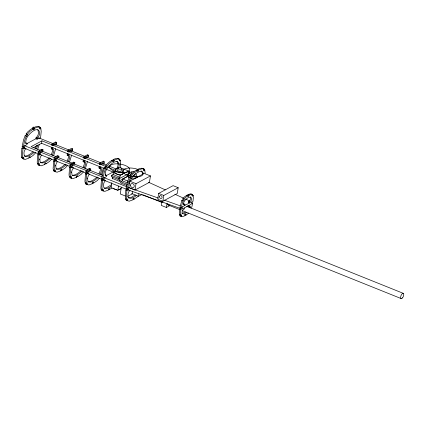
<?xml version="1.0" encoding="UTF-8"?>
<svg xmlns="http://www.w3.org/2000/svg" width="425" height="425" viewBox="0 0 425 425"><rect width="100%" height="100%" fill="white"/><g stroke="black" fill="none" stroke-linecap="round" stroke-linejoin="round"><path stroke-width="0.64" d="M120.408 167.636L120.663 161.527L120.344 160.204L119.207 159.747L119.393 160.347M55.664 145.164A1.02 0.446 -68.1 0 1 56.498 144.017C57.2 143.071 55.856 141.105 55.51 142.561M67.968 150.291L71.496 148.394L72.632 148.846L72.5 149.797M83.874 156.682L87.407 154.785L88.538 155.237L88.49 155.608M100.922 163.529L104.449 161.627L103.312 161.176L103.238 161.734M87.38 154.966L87.327 155.343M191.569 208.075L192.711 203.129A1.02 0.446 -68.1 0 1 192.132 202.645A1.02 0.446 -68.1 0 1 192.987 201.392L193.37 197.513L193.157 195.394A1.02 0.446 -68.1 0 1 192.281 196.026A1.02 0.446 -68.1 0 1 192.615 194.538L191.335 194.283L189.029 195.117A1.02 0.446 -68.1 0 1 188.323 196.605A1.02 0.446 -68.1 0 1 188.004 195.67L186.867 195.213L184.423 196.929L182.808 198.741A1.02 0.446 -68.1 0 1 182.686 200.117A1.02 0.446 -68.1 0 1 181.868 200.393L179.961 207.331A1.02 0.446 -68.1 0 1 180.54 207.814A1.02 0.446 -68.1 0 1 179.685 209.063L179.414 214.652L179.515 215.066L180.652 215.523A1.02 0.446 -68.1 0 1 181.528 214.885A1.02 0.446 -68.1 0 1 181.193 216.378L182.474 216.633L184.779 215.794A1.02 0.446 -68.1 0 1 185.486 214.312A1.02 0.446 -68.1 0 1 185.805 215.247L188.711 213.095M179.961 207.331L181.098 207.788A1.02 0.446 -68.1 0 1 181.672 208.271A1.02 0.446 -68.1 0 1 180.822 209.52L180.434 213.403L180.652 215.523M22.69 146.423A1.02 0.446 -68.1 0 1 22.552 147.518A1.02 0.446 -68.1 0 1 21.872 148.208L21.34 156.262L21.659 157.585L22.796 158.042A1.02 0.446 -68.1 0 1 23.683 157.383A1.02 0.446 -68.1 0 1 23.332 158.892L25.266 159.417L28.942 158.068A1.02 0.446 -68.1 0 1 29.649 156.581A1.02 0.446 -68.1 0 1 29.962 157.516L33.06 155.47L35.801 152.671M39.759 138.773A1.02 0.446 -68.1 0 1 40.593 137.626L41.214 131.442L40.8 128.249A1.02 0.446 -68.1 0 1 39.913 128.908A1.02 0.446 -68.1 0 1 40.263 127.399L38.33 126.878L34.659 128.222A1.02 0.446 -68.1 0 1 33.952 129.715A1.02 0.446 -68.1 0 1 33.633 128.775L29.739 131.495L27.258 134.39A1.02 0.446 -68.1 0 1 27.147 135.772A1.02 0.446 -68.1 0 1 26.323 136.032L25.187 135.575L23.577 139.857L22.148 146.476L23.285 146.933A1.02 0.446 -68.1 0 1 23.864 147.411A1.02 0.446 -68.1 0 1 23.008 148.665L22.387 154.849L22.796 158.042M88.464 155.8L88.405 156.188M120.344 160.204A1.02 0.446 -68.1 0 1 119.457 160.863A1.02 0.446 -68.1 0 1 119.808 159.354L117.868 158.833L114.198 160.177A1.02 0.446 -68.1 0 1 113.491 161.67A1.02 0.446 -68.1 0 1 113.172 160.73L112.041 160.273L109.841 161.643L107.429 163.678L105.666 165.888A1.02 0.446 -68.1 0 1 105.549 167.269A1.02 0.446 -68.1 0 1 104.725 167.53L103.121 171.812L101.687 178.431A1.02 0.446 -68.1 0 1 102.266 178.909A1.02 0.446 -68.1 0 1 101.41 180.163L100.884 188.222L101.203 189.539L102.34 189.996A1.02 0.446 -68.1 0 1 103.227 189.337A1.02 0.446 -68.1 0 1 102.877 190.846L104.81 191.372L108.481 190.023A1.02 0.446 -68.1 0 1 109.188 188.535A1.02 0.446 -68.1 0 1 109.507 189.47L111.701 188.1M101.687 178.431L102.823 178.888A1.02 0.446 -68.1 0 1 103.402 179.366A1.02 0.446 -68.1 0 1 102.547 180.62L101.926 186.803L102.34 189.996M145.185 173.214L144.771 170.016A1.02 0.446 -68.1 0 1 143.884 170.68A1.02 0.446 -68.1 0 1 144.234 169.166L142.301 168.645L138.63 169.995A1.02 0.446 -68.1 0 1 137.923 171.482A1.02 0.446 -68.1 0 1 137.604 170.542L136.468 170.085L134.273 171.461L131.862 173.49L130.093 175.7A1.02 0.446 -68.1 0 1 129.981 177.087A1.02 0.446 -68.1 0 1 129.157 177.342L127.548 181.624L126.119 188.243A1.02 0.446 -68.1 0 1 126.698 188.727A1.02 0.446 -68.1 0 1 125.843 189.975L125.311 198.034L125.63 199.357L126.767 199.814A1.02 0.446 -68.1 0 1 127.654 199.15A1.02 0.446 -68.1 0 1 127.303 200.664L129.237 201.184L132.913 199.835A1.02 0.446 -68.1 0 1 133.62 198.347A1.02 0.446 -68.1 0 1 133.933 199.288L137.827 196.568M126.119 188.243L127.256 188.7A1.02 0.446 -68.1 0 1 127.835 189.183A1.02 0.446 -68.1 0 1 126.979 190.432L126.358 196.616L126.767 199.814M104.332 162.483L104.274 162.881M38.585 152.788A1.02 0.446 -68.1 0 1 38.473 153.882A1.02 0.446 -68.1 0 1 37.777 154.599L37.203 162.244L37.57 163.976L38.707 164.433A1.02 0.446 -68.1 0 1 39.594 163.774A1.02 0.446 -68.1 0 1 39.243 165.282L41.177 165.808L44.848 164.459A1.02 0.446 -68.1 0 1 45.555 162.972A1.02 0.446 -68.1 0 1 45.873 163.907L49.38 161.527L51.712 159.062M41.868 149.377C40.588 149.281 35.955 152.432 39.19 153.324A1.02 0.446 -68.1 0 1 39.769 153.802A1.02 0.446 -68.1 0 1 38.914 155.056L38.292 161.24L38.707 164.433M54.474 159.152A1.02 0.446 -68.1 0 1 54.395 160.246A1.02 0.446 -68.1 0 1 53.688 160.99L53.114 168.635L53.476 170.367L54.612 170.823A1.02 0.446 -68.1 0 1 55.5 170.165A1.02 0.446 -68.1 0 1 55.149 171.673L57.083 172.199L60.759 170.85A1.02 0.446 -68.1 0 1 61.466 169.363A1.02 0.446 -68.1 0 1 61.779 170.298L65.285 167.917L67.894 165.075M57.773 155.768C56.509 155.513 51.887 158.907 55.101 159.715A1.02 0.446 -68.1 0 1 55.68 160.193A1.02 0.446 -68.1 0 1 54.825 161.447L54.203 167.631L54.612 170.823M72.521 167.2L72.112 167.418L72.505 164.974L74.667 163.811L74.864 162.589L73.727 162.137L70.152 164.055L69.87 165.649A1.02 0.446 -68.1 0 1 70.449 166.127A1.02 0.446 -68.1 0 1 69.594 167.381L69.02 175.026L69.387 176.758L70.523 177.214A1.02 0.446 -68.1 0 1 71.411 176.556A1.02 0.446 -68.1 0 1 71.06 178.064L72.994 178.59L76.665 177.241A1.02 0.446 -68.1 0 1 77.371 175.753A1.02 0.446 -68.1 0 1 77.69 176.688L81.196 174.308L83.528 171.843M69.87 165.649L71.007 166.106A1.02 0.446 -68.1 0 1 71.586 166.584A1.02 0.446 -68.1 0 1 70.731 167.838L70.109 174.022L70.523 177.214M86.27 171.913A1.02 0.446 -68.1 0 1 86.222 172.996A1.02 0.446 -68.1 0 1 85.505 173.772L84.931 181.417L85.292 183.148L86.429 183.605A1.02 0.446 -68.1 0 1 87.316 182.947A1.02 0.446 -68.1 0 1 86.966 184.455L88.899 184.981L92.576 183.632A1.02 0.446 -68.1 0 1 93.282 182.144A1.02 0.446 -68.1 0 1 93.596 183.079L97.102 180.699L99.434 178.234M89.59 168.55C88.326 168.295 83.704 171.689 86.918 172.497A1.02 0.446 -68.1 0 1 87.497 172.975A1.02 0.446 -68.1 0 1 86.636 174.229L86.02 180.413L86.429 183.605M72.468 149.998L72.409 150.407A1.02 0.446 -68.1 0 0 71.618 151.385M87.497 157.887A1.02 0.446 -68.1 0 1 88.315 156.798L88.331 156.697M103.402 164.278A1.02 0.446 -68.1 0 1 104.226 163.189L104.242 163.088M23.348 147.178L23.402 146.875M25.93 143.422L26.005 142.959L27.142 143.416L26.945 144.638L24.777 145.802L24.39 148.245L24.932 147.953M37.83 129.689L38.51 132.717A3.4 1.482 -68.1 0 1 36.152 137.509L35.907 138.752L37.044 139.209L39.212 138.045L39.111 138.656M37.044 139.209L37.241 137.987A3.4 1.482 -68.1 0 0 39.647 133.168C38.877 123.686 25.92 135.708 25.973 140.521A3.4 1.482 -68.1 0 0 27.094 143.443M33.586 147.571L41.56 143.283L41.953 140.84L105.963 166.558M41.825 149.887L41.91 149.35L43.047 149.807L42.851 151.029L40.688 152.192L40.295 154.636L40.566 154.493M52.105 147.22L51.425 147.587L51.228 148.808L52.365 149.265L52.562 148.043L53.237 147.677M51.818 145.143L52.015 143.921L53.152 144.378L52.955 145.6L51.818 145.143L52.222 144.925M55.022 145.047L55.117 144.436L52.955 145.6M55.165 159.959L55.287 159.2M57.736 156.278L57.821 155.741L58.958 156.198L58.762 157.42L56.594 158.583L56.206 161.027L56.477 160.884M68.011 153.611L67.336 153.977L67.139 155.199L68.276 155.656L68.473 154.434L69.147 154.068M67.724 151.534L67.92 150.312L69.057 150.769L68.861 151.991L67.724 151.534L68.266 151.242M70.927 151.438L71.028 150.827L68.861 151.991M73.642 162.669L73.727 162.137M83.922 160.002L83.242 160.368L83.045 161.59L84.182 162.047A3.4 1.482 -68.1 0 1 85.351 164.942L84.171 168.077M83.635 157.925L83.831 156.703L84.968 157.16L84.772 158.382L83.635 157.925L84.038 157.707M85.053 160.459L84.378 160.825L84.182 162.047L83.093 161.564A3.4 1.482 -68.1 0 1 83.486 161.426M86.838 157.829L86.934 157.218L84.772 158.382M86.982 172.741L87.104 171.982M89.553 169.06L89.638 168.528L90.775 168.98L90.578 170.202L88.411 171.365L88.023 173.809L88.427 173.591M99.827 166.393L99.152 166.759L98.956 167.981L100.093 168.438L100.289 167.216L101.097 166.781M99.54 164.316L99.737 163.094L100.874 163.551L100.677 164.773L99.54 164.316L99.949 164.098M102.744 164.22L102.845 163.609L100.677 164.773M105.421 175.679L105.543 174.919L106.68 175.371L106.484 176.593L104.322 177.756L103.928 180.2L104.47 179.908M129.827 171.907L128.201 172.778L128.493 170.946L120.201 175.408L119.903 177.241L113.087 174.5L111.462 175.371L111.27 176.593L118.086 179.334L129.63 173.129L129.827 171.907L128.122 171.222M111.775 182.676L110.983 187.627L117.805 190.368L121.12 188.583M112.386 178.883L112.689 176.986M113.087 174.5L113.379 172.667L115.547 171.503M115.595 169.793L115.648 169.485M118.086 179.334L118.283 178.112L119.903 177.241M117.805 190.368L118.495 186.049M119.202 181.624L119.712 178.463M127.468 182.877L122.352 180.822L120.732 181.698L120.535 182.915L126.783 185.428M121.348 187.101L120.254 193.949L125.364 196.005M122.352 180.822L122.65 178.989L128.78 175.695M127.601 176.529L128.005 174M129.019 187.425L128.748 187.574L135.001 190.081L149.43 182.325L150.455 175.913L144.208 173.405L129.779 181.162L128.361 190.018L180.343 208.447M132.68 191.239L132.276 193.768L138.523 196.281L141.934 194.448M135.001 190.081L136.027 183.674L150.455 175.913M138.523 196.281L138.933 193.752M158.658 193.412L157.728 199.213L162.839 201.269L177.273 193.508L178.197 187.712L173.087 185.656L158.658 193.412L163.768 195.468L178.197 187.712M161.861 201.615L161.25 205.408L166.366 207.464L169.772 205.631M162.839 201.269L163.768 195.468M166.366 207.464L166.972 203.671M183.69 204.584L183.812 203.819L184.949 204.276L184.753 205.498M184.365 207.942L184.168 209.158L183.467 209.536A2.04 0.887 -68.1 0 0 182.086 212.744C182.564 215.103 185.433 213.281 186.607 212.553M190.246 207.963A2.04 0.887 -68.1 0 0 189.555 206.263L188.859 206.64L187.722 206.183L187.77 205.875M184.949 204.276L184.253 204.653A2.04 0.887 -68.1 0 1 183.727 202.47C184.609 199.877 189.715 194.947 191.723 198.167A2.04 0.887 -68.1 0 1 190.336 201.381L189.64 201.753L189.444 202.975L188.307 202.518L188.503 201.296L189.205 200.924A2.04 0.887 -68.1 0 0 190.586 197.715L190.251 196.881M188.859 206.64L189.056 205.418M39.19 153.324L39.472 151.73L43.005 149.834M55.101 159.715L55.383 158.121L58.91 156.225M71.007 166.106L71.288 164.512L74.821 162.616M86.918 172.497L87.199 170.903L90.727 169.007M23.285 146.933L24.714 140.314L26.323 136.032M102.823 178.888L104.258 172.268L105.862 167.987A1.02 0.446 -68.1 0 0 106.686 167.726A1.02 0.446 -68.1 0 0 106.797 166.345L109.283 163.45L113.172 160.73M127.256 188.7L128.685 182.081L130.294 177.799A1.02 0.446 -68.1 0 0 131.118 177.544A1.02 0.446 -68.1 0 0 131.229 176.157L133.71 173.262L137.604 170.542M181.098 207.788L183.005 200.85A1.02 0.446 -68.1 0 0 183.823 200.573A1.02 0.446 -68.1 0 0 183.945 199.197L185.56 197.386L188.004 195.67M55.691 148.638L53.619 155.715M71.597 155.029L69.525 162.106M87.507 161.42L85.218 168.975M103.413 167.811L101.341 174.887M39.249 144.617L37.708 149.324M36.492 145.313L35.312 148.447M36.449 148.904L37.628 145.77A3.4 1.482 -68.1 0 0 37.798 145.053M130.507 180.604C131.437 176.651 141.137 167.19 143.538 173.597M51.218 154.838L52.397 151.704A3.4 1.482 -68.1 0 0 52.376 148.941M52.355 155.295L53.534 152.161A3.4 1.482 -68.1 0 0 52.413 149.239L51.276 148.782A3.4 1.482 -68.1 0 1 51.669 148.644M67.129 161.229L68.308 158.095A3.4 1.482 -68.1 0 0 68.282 155.332M68.266 161.686L69.445 158.552A3.4 1.482 -68.1 0 0 68.319 155.63L67.187 155.173A3.4 1.482 -68.1 0 1 67.761 155.024M83.034 167.62L84.214 164.486A3.4 1.482 -68.1 0 0 84.192 161.723M98.945 174.011L100.125 170.877A3.4 1.482 -68.1 0 0 100.098 168.114M100.082 174.468L101.262 171.333A3.4 1.482 -68.1 0 0 100.135 168.412L98.998 167.955A3.4 1.482 -68.1 0 1 99.296 167.838M25.569 135.798A1.02 0.446 -68.1 0 0 26.212 134.837A1.02 0.446 -68.1 0 0 26.122 133.933L27.891 131.723L30.302 129.689L32.497 128.318L33.633 128.775M49.3 157.765C46.893 160.124 43.764 162.515 40.285 162.616M50.437 158.222C47.924 160.491 44.375 163.763 40.789 162.78A6.699 2.917 -68.1 0 1 40.168 161.845L39.86 159.513A3.4 1.482 -68.1 0 1 41.91 154.923M65.211 164.156C62.804 166.515 59.67 168.906 56.19 169.007M66.348 164.613C63.83 166.882 60.286 170.154 56.695 169.171A6.699 2.917 -68.1 0 1 56.073 168.236L55.771 165.904A3.4 1.482 -68.1 0 1 57.816 161.314M81.117 170.547C78.71 172.906 75.581 175.297 72.096 175.398M82.253 171.004C79.741 173.273 76.192 176.545 72.606 175.562A6.699 2.917 -68.1 0 1 71.984 174.627L71.676 172.295A3.4 1.482 -68.1 0 1 73.833 167.631M97.027 176.938C94.621 179.297 91.487 181.688 88.007 181.788M98.164 177.395C95.646 179.663 92.103 182.936 88.512 181.953A6.699 2.917 -68.1 0 1 87.89 181.018L87.587 178.686A3.4 1.482 -68.1 0 1 89.739 174.022M32.911 151.89C30.451 153.914 27.407 156.517 24.034 156.108M34.048 152.347C31.747 154.918 23.598 159.938 23.954 153.122A3.4 1.482 -68.1 0 1 26.106 148.458M111.345 184.843L106.547 187.68L104.306 188.222M135.32 194.985L130.974 197.492L128.005 197.88M136.457 195.442C134.135 197.747 127.261 200.791 127.925 194.889A3.4 1.482 -68.1 0 1 130.077 190.225M111.116 186.288C108.795 188.509 102.712 190.363 103.493 185.077A3.4 1.482 -68.1 0 1 105.65 180.413M185.47 212.096L181.911 213.472M27.104 143.485L36.449 138.46M41.953 140.84L31.131 146.657L40.359 150.37M52.057 143.9L55.59 142.003M53.194 144.357L56.727 142.455M69.105 150.748L72.632 148.846M85.011 157.138L88.538 155.237M99.785 163.072L103.312 161.176M106.696 175.413L115.239 170.818M127.978 176.248L118.957 181.098L112.142 178.357M136.68 177.852L137.764 177.268L136.058 176.582M128.903 189.725L128.361 190.018L87.523 173.607M127.622 196.393L132.643 193.694M183.377 204.053L183.812 203.819M188.307 202.518L188.578 202.374M187.722 206.183L188.243 205.902M33.081 129.019A1.02 0.446 -68.1 0 0 33.522 127.766C35.594 126.512 38.202 125.795 40.263 127.399M112.683 160.889A1.02 0.446 -68.1 0 0 113.061 159.72C115.132 158.467 117.741 157.749 119.808 159.354M137.179 170.611A1.02 0.446 -68.1 0 0 137.493 169.538C139.565 168.279 142.173 167.567 144.234 169.166M187.574 195.734A1.02 0.446 -68.1 0 0 187.893 194.666L190.591 193.8L192.615 194.538M181.794 216.081L180.057 215.921A1.02 0.446 -68.1 0 0 180.466 214.806M24.135 158.961L22.196 158.435A1.02 0.446 -68.1 0 0 22.599 157.51M103.673 190.915L101.74 190.389A1.02 0.446 -68.1 0 0 102.058 189.789M39.727 165.373L38.107 164.826A1.02 0.446 -68.1 0 0 38.516 163.848M71.543 178.155L69.923 177.607A1.02 0.446 -68.1 0 0 70.338 176.582M87.449 184.546L85.829 183.998A1.02 0.446 -68.1 0 0 86.147 183.398M55.34 171.764L54.012 171.217A1.02 0.446 -68.1 0 0 54.331 170.616M127.495 200.754L126.167 200.207A1.02 0.446 -68.1 0 0 126.522 199.495M128.748 187.574L158.456 198.103M164.023 200.079L180.115 205.785M40.8 128.249L39.663 127.792L39.854 128.393M144.771 170.016L143.634 169.559L143.825 170.159M33.522 127.766L34.659 128.222M113.061 159.72L114.198 160.177M137.493 169.538L138.63 169.995M191.861 195.234A1.02 0.446 -68.1 0 0 192.02 194.937L193.157 195.394M187.893 194.666L189.029 195.117M121.677 168.21L128.493 170.946M55.861 143.762L56.498 144.017M71.91 150.211L72.409 150.407M87.747 156.57L88.315 156.798M103.727 162.993L104.226 163.189M38.691 137.838L53.438 143.762M54.623 144.234L68.808 149.935M70.529 150.625L85.404 156.602M86.44 157.016L100.767 162.775M102.345 163.407L106.303 165.001M108.763 165.989L116.137 168.948M36.104 137.53L37.241 137.987M26.122 133.933L27.258 134.39M105.666 165.888L106.797 166.345M130.093 175.7L131.229 176.157M107.812 167.301L115.196 170.266M182.808 198.741L183.945 199.197M104.725 167.53L105.862 167.987M129.157 177.342L130.294 177.799M188.503 201.296L189.64 201.753M41.56 143.283L104.343 168.507M106.186 169.246L112.96 171.966M51.425 147.587L52.562 148.043M67.336 153.977L68.473 154.434M83.242 160.368L84.378 160.825M99.152 166.759L100.289 167.216M113.379 172.667L120.201 175.408M181.868 200.393L183.005 200.85M129.779 181.162L136.027 183.674M122.65 178.989L128.329 181.273M111.462 175.371L118.283 178.112M186.671 206.316L403.245 293.324M120.732 181.698L127.548 184.434M42.282 150.801L42.851 151.029M57.981 157.107L58.762 157.42M74.173 163.614L74.667 163.811M89.866 169.92L90.578 170.202M41.592 150.864L56.366 156.798M57.593 157.292L72.367 163.227M73.599 163.721L88.368 169.655M89.601 170.149L102.526 175.344M24.257 145.594L39.472 151.73M40.189 151.996L55.383 158.121M56.1 158.387L71.288 164.512M72.006 164.778L87.199 170.903M87.917 171.169L102.319 176.954M103.551 177.448L126.905 186.83M179.685 209.063L180.822 209.52M142.736 194.751L162.424 202.661M167.96 204.887L180.269 209.828M182.113 210.572L401.152 298.568M23.869 148.038L38.617 153.962M39.801 154.434L54.602 160.384M55.707 160.825L70.582 166.802M71.618 167.216L86.562 173.225M21.872 148.208L23.008 148.665M37.777 154.599L38.914 155.056M53.688 160.99L54.825 161.447M69.594 167.381L70.731 167.838M85.505 173.772L86.636 174.229M101.41 180.163L102.547 180.62M125.843 189.975L126.979 190.432M185.805 215.247L184.668 214.79A1.02 0.446 -68.1 0 0 184.748 214.455M39.366 159.311L39.86 159.513M55.271 165.702L55.771 165.904M71.182 172.093L71.676 172.295M87.088 178.484L87.587 178.686M180.057 215.921L181.193 216.378M28.831 157.059L29.962 157.516M44.806 163.482L45.873 163.907M60.642 169.846L61.779 170.298M76.697 176.29L77.69 176.688M92.459 182.628L93.596 183.079M108.37 189.019L109.507 189.47M132.802 198.831L133.933 199.288M44.354 164.257L44.848 164.459M60.122 170.595L60.759 170.85M76.096 177.012L76.665 177.241M92.007 183.403L92.576 183.632M22.196 158.435L23.332 158.892M38.107 164.826L39.243 165.282M54.012 171.217L55.149 171.673M69.923 177.607L71.06 178.064M85.829 183.998L86.966 184.455M101.74 190.389L102.877 190.846M126.167 200.207L127.303 200.664M148.564 182.261L165.304 189.863M174.866 194.209L183.839 198.284M185.629 199.097L189.816 200.998M141.259 171.036L142.178 172.152L142.481 174.484A3.4 1.482 -68.1 0 1 142.471 174.797M116.832 161.224L117.746 162.334L118.049 164.672A3.4 1.482 -68.1 0 1 115.69 169.463M192.02 194.937L192.121 195.346M168.991 204.818A2.821 1.227 -68.1 0 1 167.705 203.835M140.972 170.956A10.2 4.245 9.1 0 1 141.812 175.69A10.2 4.245 9.1 0 1 132.26 176.678M130.13 176.242A10.2 4.245 9.1 0 1 123.574 169.633A10.2 4.245 9.1 0 1 137.711 169.336M132.35 173.23A2.04 0.85 9.1 0 1 131.123 171.859A2.04 0.85 9.1 0 1 134.157 171.966M135.331 173.724A4.08 1.7 9.1 0 1 136.271 175.807A4.08 1.7 9.1 0 1 132.223 176.285M130.417 175.785A4.08 1.7 9.1 0 1 128.573 173.883A4.08 1.7 9.1 0 1 131.298 172.826M136.021 177.023A4.08 1.7 9.1 0 1 135.097 178.638A4.08 1.7 9.1 0 1 131.049 178.558M129.168 177.804A4.08 1.7 9.1 0 1 128.6 175.807M134.327 174.42A2.04 0.85 9.1 0 1 133.222 175.52M130.948 174.909A2.04 0.85 9.1 0 1 131.102 173.841M132.664 193.609A4.08 1.7 9.1 0 1 131.49 193.805M122.634 172.651A4.08 1.7 9.1 0 1 118.851 174.579A4.08 1.7 9.1 0 1 115.366 171.615M121.194 169.15A4.08 1.7 9.1 0 1 122.347 171.976A4.08 1.7 9.1 0 1 115.967 170.93A4.08 1.7 9.1 0 1 118.065 168.635M120.594 188.355A4.08 1.7 9.1 0 1 118.256 189.614M116.578 189.555A4.08 1.7 9.1 0 1 112.896 188.073M121.088 170.228A2.04 0.85 9.1 0 1 120.477 171.291A2.04 0.85 9.1 0 1 117.752 170.749A2.04 0.85 9.1 0 1 118.007 169.612M129.689 183.696A3.4 1.482 -68.1 0 1 129.848 182.649M136.372 170.632A1.02 0.446 -68.1 0 1 136.468 170.085M143.538 169.766A1.02 0.446 -68.1 0 1 143.422 169.963M142.922 168.985A1.02 0.446 -68.1 0 1 143.097 168.709M125.63 199.357A1.02 0.446 -68.1 0 1 126.039 198.735M118.612 167.604A3.4 1.482 -68.1 0 0 119.186 165.128C118.416 155.64 105.464 167.663 105.512 172.476A3.4 1.482 -68.1 0 0 106.632 175.398M111.945 160.91A1.02 0.446 -68.1 0 1 112.041 160.273M118.495 159.173A1.02 0.446 -68.1 0 1 118.671 158.897M101.203 189.539A1.02 0.446 -68.1 0 1 101.612 188.918M105.501 174.941A3.4 1.482 -68.1 0 1 105.108 175.079M22.148 146.476A1.02 0.446 -68.1 0 1 22.467 146.285M25.399 135.835A1.02 0.446 -68.1 0 1 25.187 135.575M32.401 128.86A1.02 0.446 -68.1 0 1 32.497 128.318M38.898 127.325A1.02 0.446 -68.1 0 1 39.127 126.942M21.659 157.585A1.02 0.446 -68.1 0 1 22.004 157.027M25.957 142.986A3.4 1.482 -68.1 0 1 25.76 143.076M179.515 215.066A1.02 0.446 -68.1 0 1 179.988 214.413M191.255 194.459A1.02 0.446 -68.1 0 1 191.478 194.082M186.772 195.755A1.02 0.446 -68.1 0 1 186.867 195.213M189.237 206.369A2.04 0.887 -68.1 0 1 189.109 207.506M32.215 128.977A1.36 0.59 -68.1 0 1 32.874 127.351A1.36 0.59 -68.1 0 1 33.681 127.373A1.36 0.59 -68.1 0 1 33.288 129.009M38.053 152.867A1.02 0.446 -68.1 0 1 38.457 152.687M37.57 163.976A1.02 0.446 -68.1 0 1 37.915 163.418M53.964 159.258A1.02 0.446 -68.1 0 1 54.315 159.067M53.476 170.367A1.02 0.446 -68.1 0 1 53.789 169.846M69.387 176.758A1.02 0.446 -68.1 0 1 69.764 176.168M85.781 172.04A1.02 0.446 -68.1 0 1 86.132 171.849M85.292 183.148A1.02 0.446 -68.1 0 1 85.637 182.591M182.591 206.662L182.197 209.105L191.218 204.255L191.611 201.811L182.591 206.662M130.518 185.204A2.21 1.764 61.7 0 0 133.307 187.632A2.21 1.764 61.7 0 0 133.344 184.036A2.21 1.764 61.7 0 0 130.518 185.204M159.497 196.743A1.53 1.222 61.7 0 0 161.431 198.427A1.53 1.222 61.7 0 0 161.458 195.936A1.53 1.222 61.7 0 0 159.497 196.743M113.491 170.866A10.2 4.245 9.1 0 0 129.689 170.202A10.2 4.245 9.1 0 0 115.887 163.822A10.2 4.245 9.1 0 0 113.491 170.866M118.527 168.847A2.04 0.85 9.1 0 0 121.699 168.635A2.04 0.85 9.1 0 0 118.835 167.407A2.04 0.85 9.1 0 0 118.527 168.847M402.512 297.845A2.821 1.227 -68.1 0 0 403.357 293.388A2.821 1.227 -68.1 0 0 400.727 296.613A2.821 1.227 -68.1 0 0 402.512 297.845"/></g></svg>
